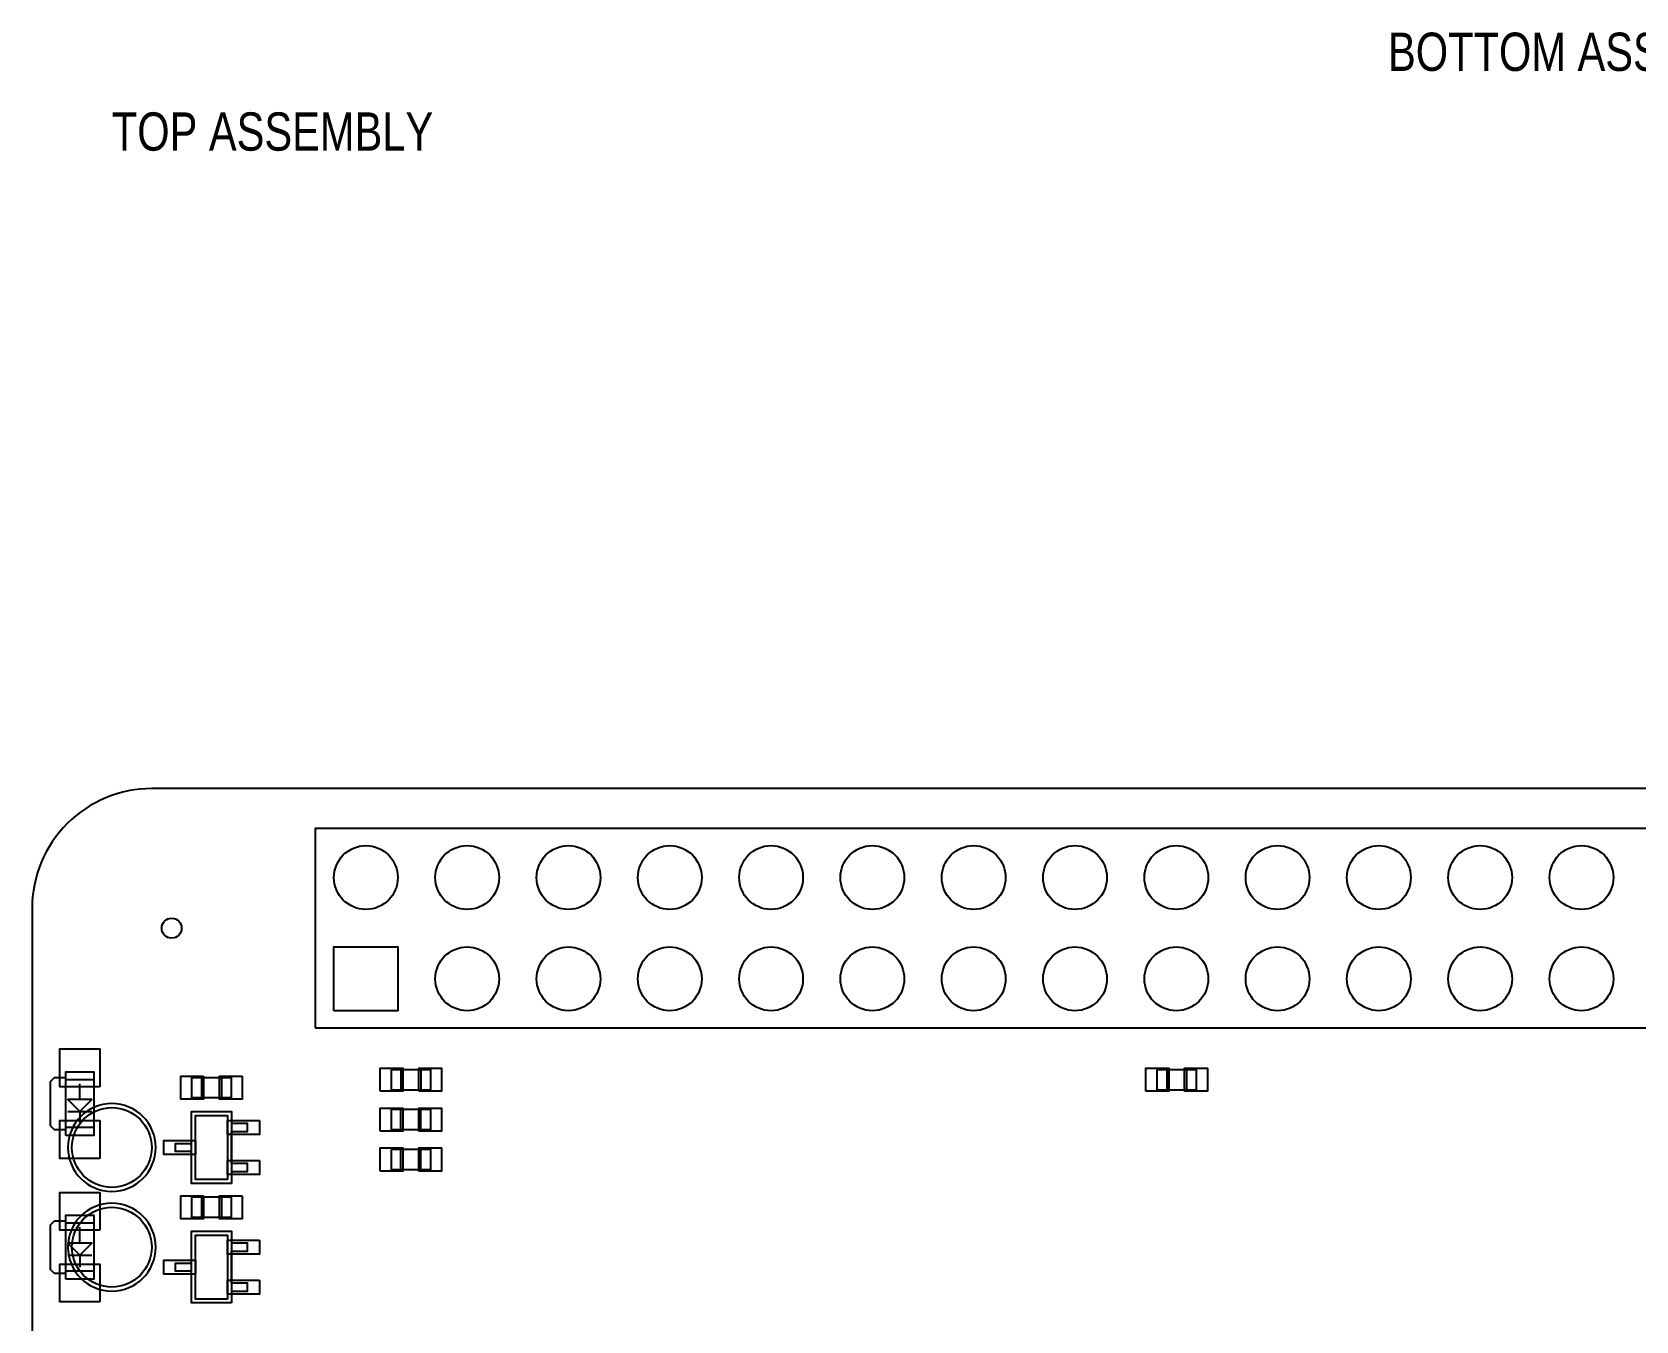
# Model space of a CAD drawing. Extents: x -2.3 to 87, y -2.5 to 75.
# Drawn here: x 0 to 40.22, y 42.65 to 74.97 of the extents above; entities that cross this region are included whole.
import ezdxf

# ---------------------------------------------------------------- set-up
doc = ezdxf.new("R2010")
doc.units = 0
for name, color, linetype in [('BOARD', 254, 'CONTINUOUS'), ('BOTTOM_COMPONENTS', 12, 'CONTINUOUS'), ('BOTTOM_PINS', 5, 'CONTINUOUS'), ('TOP_COMPONENTS', 111, 'CONTINUOUS'), ('TOP_PINS', 1, 'CONTINUOUS')]:
    doc.layers.add(name, color=color, linetype=linetype)

msp = doc.modelspace()

# ---------------------------------------------------------------- linework, layer by layer
at = {"layer": 'BOARD'}
msp.add_lwpolyline([(3, 0), (82, 0, 0.414214), (85, 3), (85, 53, 0.414214), (82, 56), (3, 56, 0.414214), (0, 53), (0, 3, 0.414214)], format="xyb", close=True, dxfattribs=at)
at = {"layer": 'BOTTOM_COMPONENTS'}
for points in [[(3.1, 47, 1), (0.9, 47, 1), (3.1, 47)], [(3.1, 44.5, 1), (0.9, 44.5, 1), (3.1, 44.5)]]:
    msp.add_lwpolyline(points, format="xyb", dxfattribs=at)
at = {"layer": 'BOTTOM_PINS'}
msp.add_lwpolyline([(7.57, 50.43), (7.57, 52.03), (9.17, 52.03), (9.17, 50.43)], close=True, dxfattribs=at)
for centre, radius in [((8.37, 53.77), 0.8), ((10.91, 53.77), 0.8), ((13.45, 53.77), 0.8), ((15.99, 53.77), 0.8), ((18.53, 53.77), 0.8), ((21.07, 53.77), 0.8), ((23.61, 53.77), 0.8), ((26.15, 53.77), 0.8), ((28.69, 53.77), 0.8), ((31.23, 53.77), 0.8), ((33.77, 53.77), 0.8), ((36.31, 53.77), 0.8), ((38.85, 53.77), 0.8), ((3.5, 52.5), 0.25), ((10.91, 51.23), 0.8), ((13.45, 51.23), 0.8), ((15.99, 51.23), 0.8), ((18.53, 51.23), 0.8), ((21.07, 51.23), 0.8), ((23.61, 51.23), 0.8), ((26.15, 51.23), 0.8), ((28.69, 51.23), 0.8), ((31.23, 51.23), 0.8), ((33.77, 51.23), 0.8), ((36.31, 51.23), 0.8), ((38.85, 51.23), 0.8), ((2, 47), 1), ((2, 44.5), 1)]:
    msp.add_circle(centre, radius, dxfattribs=at)
at = {"layer": 'TOP_COMPONENTS'}
for points in [[(7.1, 50), (57.9, 50), (57.9, 55), (7.1, 55), (7.1, 50)], [(0.85, 48.75), (0.55, 48.75), (0.45, 48.65), (0.45, 47.55), (0.55, 47.45), (0.85, 47.45)], [(0.85, 47.3), (0.85, 48.9), (1.55, 48.9), (1.55, 47.3), (0.85, 47.3)], [(1.55, 48.7), (0.85, 48.7)], [(5, 48.25), (5, 48.75), (4, 48.75), (4, 48.25), (5, 48.25)], [(4.25, 48.75), (4.25, 48.25)], [(4.75, 48.75), (4.75, 48.25)], [(9, 48.95), (9, 48.45), (10, 48.45), (10, 48.95), (9, 48.95)], [(9.25, 48.95), (9.25, 48.45)], [(9.75, 48.95), (9.75, 48.45)], [(28.2, 48.95), (28.2, 48.45), (29.2, 48.45), (29.2, 48.95), (28.2, 48.95)], [(28.45, 48.95), (28.45, 48.45)], [(28.95, 48.95), (28.95, 48.45)], [(1.2, 48.2), (1.2, 48.6)], [(1.2, 47.9), (1.5, 48.2), (0.9, 48.2), (1.2, 47.9), (1.2, 47.6)], [(0.9, 47.9), (1.5, 47.9)], [(5, 46.1), (4, 46.1), (4, 47.9), (5, 47.9), (5, 46.1)], [(9, 47.95), (9, 47.45), (10, 47.45), (10, 47.95), (9, 47.95)], [(9.25, 47.45), (9.25, 47.95)], [(9.75, 47.45), (9.75, 47.95)], [(1.55, 47.5), (0.85, 47.5)], [(4.9, 46.2), (4.1, 46.2), (4.1, 47.8), (4.9, 47.8), (4.9, 46.2)], [(5, 46.4), (5.4, 46.4), (5.4, 46.6), (5, 46.6), (5, 47.4), (5.4, 47.4), (5.4, 47.6), (5, 47.6)], [(4, 46.9), (3.6, 46.9), (3.6, 47.1), (4, 47.1)], [(9, 46.95), (9, 46.45), (10, 46.45), (10, 46.95), (9, 46.95)], [(9.25, 46.45), (9.25, 46.95)], [(9.75, 46.45), (9.75, 46.95)], [(5, 45.25), (5, 45.75), (4, 45.75), (4, 45.25), (5, 45.25)], [(4.25, 45.75), (4.25, 45.25)], [(4.75, 45.75), (4.75, 45.25)], [(0.85, 45.15), (0.55, 45.15), (0.45, 45.05), (0.45, 43.95), (0.55, 43.85), (0.85, 43.85)], [(0.85, 43.7), (0.85, 45.3), (1.55, 45.3), (1.55, 43.7), (0.85, 43.7)], [(1.55, 45.1), (0.85, 45.1)], [(1.2, 44.6), (1.2, 45)], [(5, 43.1), (4, 43.1), (4, 44.9), (5, 44.9), (5, 43.1)], [(4.9, 43.2), (4.1, 43.2), (4.1, 44.8), (4.9, 44.8), (4.9, 43.2)], [(1.2, 44.3), (1.5, 44.6), (0.9, 44.6), (1.2, 44.3), (1.2, 44)], [(0.9, 44.3), (1.5, 44.3)], [(5, 43.4), (5.4, 43.4), (5.4, 43.6), (5, 43.6), (5, 44.4), (5.4, 44.4), (5.4, 44.6), (5, 44.6)], [(1.55, 43.9), (0.85, 43.9)], [(4, 43.9), (3.6, 43.9), (3.6, 44.1), (4, 44.1)]]:
    msp.add_lwpolyline(points, dxfattribs=at)
at = {"layer": 'TOP_PINS'}
for points in [[(7.57, 50.43), (7.57, 52.03), (9.17, 52.03), (9.17, 50.43)], [(1.7, 48.525), (0.7, 48.525), (0.7, 49.475), (1.7, 49.475)], [(4.3, 48.79), (4.3, 48.21), (3.73, 48.21), (3.73, 48.79)], [(5.27, 48.79), (5.27, 48.21), (4.7, 48.21), (4.7, 48.79)], [(8.73, 48.41), (8.73, 48.99), (9.3, 48.99), (9.3, 48.41)], [(9.7, 48.41), (9.7, 48.99), (10.27, 48.99), (10.27, 48.41)], [(27.93, 48.41), (27.93, 48.99), (28.5, 48.99), (28.5, 48.41)], [(28.9, 48.41), (28.9, 48.99), (29.47, 48.99), (29.47, 48.41)], [(8.73, 47.41), (8.73, 47.99), (9.3, 47.99), (9.3, 47.41)], [(9.7, 47.41), (9.7, 47.99), (10.27, 47.99), (10.27, 47.41)], [(1.7, 46.725), (0.7, 46.725), (0.7, 47.675), (1.7, 47.675)], [(5.7, 47.675), (5.7, 47.325), (4.9, 47.325), (4.9, 47.675)], [(4.1, 47.175), (4.1, 46.825), (3.3, 46.825), (3.3, 47.175)], [(5.7, 46.675), (5.7, 46.325), (4.9, 46.325), (4.9, 46.675)], [(8.73, 46.41), (8.73, 46.99), (9.3, 46.99), (9.3, 46.41)], [(9.7, 46.41), (9.7, 46.99), (10.27, 46.99), (10.27, 46.41)], [(1.7, 44.925), (0.7, 44.925), (0.7, 45.875), (1.7, 45.875)], [(4.3, 45.79), (4.3, 45.21), (3.73, 45.21), (3.73, 45.79)], [(5.27, 45.79), (5.27, 45.21), (4.7, 45.21), (4.7, 45.79)], [(5.7, 44.675), (5.7, 44.325), (4.9, 44.325), (4.9, 44.675)], [(1.7, 43.125), (0.7, 43.125), (0.7, 44.075), (1.7, 44.075)], [(4.1, 44.175), (4.1, 43.825), (3.3, 43.825), (3.3, 44.175)], [(5.7, 43.675), (5.7, 43.325), (4.9, 43.325), (4.9, 43.675)]]:
    msp.add_lwpolyline(points, close=True, dxfattribs=at)
for centre, radius in [((8.37, 53.77), 0.8), ((10.91, 53.77), 0.8), ((13.45, 53.77), 0.8), ((15.99, 53.77), 0.8), ((18.53, 53.77), 0.8), ((21.07, 53.77), 0.8), ((23.61, 53.77), 0.8), ((26.15, 53.77), 0.8), ((28.69, 53.77), 0.8), ((31.23, 53.77), 0.8), ((33.77, 53.77), 0.8), ((36.31, 53.77), 0.8), ((38.85, 53.77), 0.8), ((3.5, 52.5), 0.25), ((10.91, 51.23), 0.8), ((13.45, 51.23), 0.8), ((15.99, 51.23), 0.8), ((18.53, 51.23), 0.8), ((21.07, 51.23), 0.8), ((23.61, 51.23), 0.8), ((26.15, 51.23), 0.8), ((28.69, 51.23), 0.8), ((31.23, 51.23), 0.8), ((33.77, 51.23), 0.8), ((36.31, 51.23), 0.8), ((38.85, 51.23), 0.8)]:
    msp.add_circle(centre, radius, dxfattribs=at)

# ---------------------------------------------------------------- texts
at = {"layer": 'BOTTOM_COMPONENTS', "width": 0.8125}
msp.add_text('BOTTOM ASSEMBLY', height=0.96, dxfattribs=at).set_placement((34, 74))
at = {"layer": 'TOP_COMPONENTS', "width": 0.8125}
msp.add_text('TOP ASSEMBLY', height=0.96, dxfattribs=at).set_placement((2, 72))

doc.saveas('drawing.dxf')
